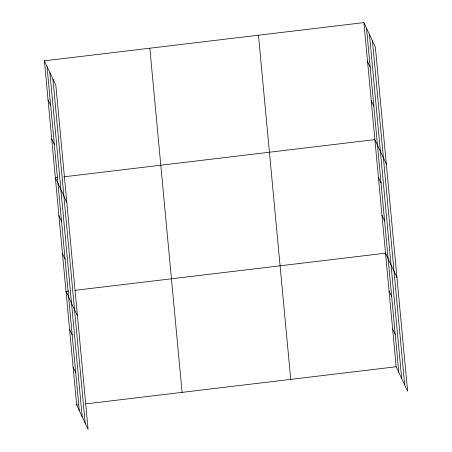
<?xml version="1.0" encoding="UTF-8"?>
<svg xmlns="http://www.w3.org/2000/svg" width="452" height="452" viewBox="0 0 452 452"><rect width="100%" height="100%" fill="white"/><g stroke="black" fill="none" stroke-linecap="round" stroke-linejoin="round"><path stroke-width="0.68" d="M44.392 60.817L55.828 85.236L88.089 429.4L76.654 404.981L44.392 60.817L363.911 22.6L375.346 47.019L407.608 391.183L396.172 366.764L363.911 22.6M57.444 177.585L55.359 177.834L66.8 202.253M63.687 176.839L374.877 139.617L386.319 164.036M68.783 291.077L66.009 291.41L77.445 315.824M75.026 290.331L385.522 253.193L396.963 277.607M76.654 404.981L78.733 404.732M85.671 403.902L396.172 366.764M367.566 61.608L370.182 67.195M371.222 100.61L373.838 106.203M378.426 177.472L381.047 183.066M381.974 215.333L384.596 220.921M389.076 291.048L391.692 296.636M392.624 328.909L395.24 334.497M48.048 99.824L50.664 105.412M51.703 138.826L54.325 144.42M58.907 215.689L61.528 221.282M62.455 253.549L65.077 259.137M69.557 329.265L72.173 334.853M73.105 367.126L75.721 372.714M372.437 40.804L404.698 384.968M369.437 34.403L401.698 378.567M366.527 28.188L398.788 372.358M258.465 35.211L290.732 379.375M149.832 48.206L182.094 392.37M52.918 79.021L85.179 423.185M49.918 72.619L82.185 416.784M47.008 66.404L79.269 410.574"/></g></svg>
